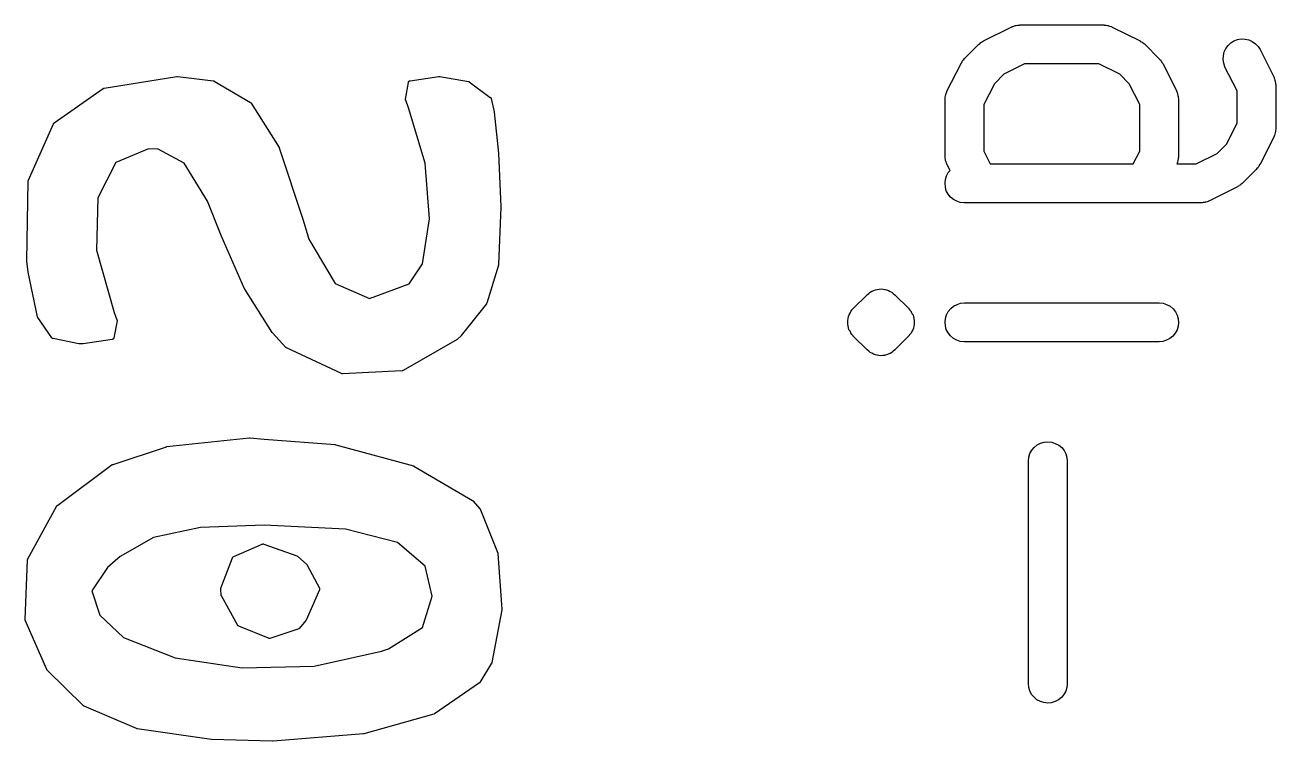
# Model space of a CAD drawing. Extents: x 99.2 to 141.2, y -118.7 to -76.
# Drawn here: x 103.104 to 106.317, y -91.122 to -89.281 of the extents above; entities that cross this region are included whole.
import ezdxf

# ---------------------------------------------------------------- set-up
doc = ezdxf.new("R2010")
doc.units = 0
doc.layers.add('BLACK', color=7, linetype='CONTINUOUS')

msp = doc.modelspace()

# ---------------------------------------------------------------- linework, layer by layer
at = {"layer": 'BLACK', "linetype": 'CONTINUOUS'}
for p, q in [((105.566, -89.3224), (105.637, -89.2867)), ((105.637, -89.2867), (105.638, -89.2864)), ((105.638, -89.2864), (105.639, -89.2859)), ((105.639, -89.2859), (105.641, -89.2852)), ((105.641, -89.2852), (105.644, -89.2842)), ((105.644, -89.2842), (105.647, -89.283)), ((105.647, -89.283), (105.649, -89.2828)), ((105.649, -89.2828), (105.65, -89.2824)), ((105.65, -89.2824), (105.653, -89.282)), ((105.653, -89.282), (105.657, -89.2815)), ((105.657, -89.2815), (105.658, -89.2816)), ((105.658, -89.2816), (105.66, -89.2814)), ((105.66, -89.2814), (105.874, -89.2814)), ((105.874, -89.2814), (105.875, -89.2814)), ((105.875, -89.2814), (105.876, -89.2816)), ((105.876, -89.2816), (105.878, -89.2816)), ((105.878, -89.2816), (105.881, -89.2821)), ((105.881, -89.2821), (105.884, -89.2825)), ((105.884, -89.2825), (105.886, -89.283)), ((105.886, -89.283), (105.887, -89.2832)), ((105.887, -89.2832), (105.89, -89.2844)), ((105.89, -89.2844), (105.894, -89.2855)), ((105.894, -89.2855), (105.895, -89.2862)), ((105.895, -89.2862), (105.896, -89.2867)), ((105.896, -89.2867), (105.968, -89.3224)), ((106.209, -89.3223), (106.218, -89.3188)), ((106.218, -89.3188), (106.228, -89.3173)), ((106.228, -89.3173), (106.238, -89.3176)), ((106.238, -89.3176), (106.247, -89.3198)), ((106.247, -89.3198), (106.256, -89.3238)), ((105.517, -89.3675), (105.553, -89.3318)), ((105.553, -89.3313), (105.556, -89.3295)), ((105.553, -89.3318), (105.553, -89.3313)), ((105.556, -89.3295), (105.558, -89.3276)), ((105.558, -89.3276), (105.559, -89.3265)), ((105.559, -89.3265), (105.561, -89.3252)), ((105.561, -89.3252), (105.563, -89.3239)), ((105.563, -89.3239), (105.566, -89.3224)), ((105.968, -89.3224), (105.968, -89.3227)), ((105.968, -89.3227), (105.971, -89.3243)), ((105.971, -89.3243), (105.973, -89.3256)), ((105.973, -89.3256), (105.975, -89.3269)), ((105.975, -89.3269), (105.977, -89.328)), ((105.977, -89.328), (105.979, -89.33)), ((105.979, -89.33), (105.981, -89.3318)), ((105.981, -89.3318), (106.016, -89.3675)), ((106.182, -89.3603), (106.184, -89.3508)), ((106.184, -89.3508), (106.188, -89.342)), ((106.188, -89.342), (106.194, -89.3341)), ((106.194, -89.3341), (106.201, -89.3274)), ((106.201, -89.3274), (106.209, -89.3223)), ((106.256, -89.3238), (106.264, -89.3294)), ((106.264, -89.3294), (106.271, -89.3365)), ((106.271, -89.3365), (106.276, -89.3448)), ((106.276, -89.3448), (106.312, -89.4162)), ((105.472, -89.4519), (105.508, -89.3805)), ((105.508, -89.3799), (105.51, -89.3775)), ((105.508, -89.3805), (105.508, -89.3799)), ((105.51, -89.3775), (105.511, -89.375)), ((105.511, -89.375), (105.512, -89.3734)), ((105.512, -89.3734), (105.513, -89.3717)), ((105.513, -89.3717), (105.515, -89.3697)), ((105.515, -89.3697), (105.517, -89.3675)), ((105.671, -89.3814), (105.618, -89.4082)), ((105.862, -89.3814), (105.671, -89.3814)), ((105.916, -89.4082), (105.862, -89.3814)), ((106.016, -89.3675), (106.017, -89.368)), ((106.017, -89.368), (106.019, -89.3702)), ((106.019, -89.3702), (106.021, -89.3722)), ((106.021, -89.3722), (106.022, -89.374)), ((106.022, -89.374), (106.023, -89.3756)), ((106.023, -89.3756), (106.024, -89.3781)), ((106.024, -89.3781), (106.026, -89.3805)), ((106.026, -89.3805), (106.062, -89.4519)), ((106.181, -89.3701), (106.182, -89.3603)), ((106.183, -89.3797), (106.181, -89.3701)), ((106.186, -89.3889), (106.183, -89.3797)), ((103.307, -89.4436), (103.494, -89.4137)), ((103.494, -89.4137), (103.494, -89.4137)), ((103.494, -89.4137), (103.495, -89.4137)), ((103.495, -89.4137), (103.495, -89.4137)), ((103.495, -89.4137), (103.495, -89.4137)), ((103.495, -89.4137), (103.495, -89.4137)), ((103.495, -89.4137), (103.495, -89.4137)), ((103.495, -89.4137), (103.496, -89.4137)), ((103.496, -89.4137), (103.588, -89.4247)), ((104.093, -89.4248), (104.167, -89.4137)), ((104.167, -89.4137), (104.167, -89.4137)), ((104.167, -89.4137), (104.168, -89.4137)), ((104.168, -89.4137), (104.168, -89.4137)), ((104.168, -89.4137), (104.168, -89.4137)), ((104.168, -89.4137), (104.168, -89.4137)), ((104.168, -89.4137), (104.169, -89.4137)), ((104.169, -89.4137), (104.169, -89.4137)), ((104.169, -89.4137), (104.243, -89.4264)), ((105.618, -89.4082), (105.594, -89.4325)), ((105.94, -89.4325), (105.916, -89.4082)), ((106.186, -89.3895), (106.186, -89.3889)), ((106.217, -89.4504), (106.186, -89.3895)), ((106.312, -89.4162), (106.312, -89.4168)), ((106.312, -89.4168), (106.312, -89.4182)), ((103.179, -89.5332), (103.305, -89.4444)), ((103.305, -89.4443), (103.306, -89.4442)), ((103.305, -89.4444), (103.305, -89.4443)), ((103.305, -89.4444), (103.305, -89.4444)), ((103.306, -89.4438), (103.307, -89.4437)), ((103.306, -89.4439), (103.306, -89.4438)), ((103.306, -89.4441), (103.306, -89.4439)), ((103.306, -89.4439), (103.306, -89.4439)), ((103.306, -89.4442), (103.306, -89.4441)), ((103.307, -89.4437), (103.307, -89.4436)), ((103.307, -89.4436), (103.307, -89.4436)), ((103.307, -89.4436), (103.307, -89.4436)), ((103.588, -89.4247), (103.588, -89.4247)), ((103.588, -89.4247), (103.588, -89.4247)), ((103.588, -89.4247), (103.588, -89.4247)), ((103.588, -89.4247), (103.588, -89.4248)), ((103.588, -89.4248), (103.589, -89.4249)), ((103.589, -89.4249), (103.589, -89.4249)), ((103.589, -89.4249), (103.589, -89.425)), ((103.589, -89.425), (103.589, -89.4251)), ((103.589, -89.4251), (103.59, -89.4253)), ((103.59, -89.4253), (103.59, -89.4254)), ((103.59, -89.4254), (103.59, -89.4254)), ((103.59, -89.4254), (103.683, -89.4807)), ((104.081, -89.4724), (104.089, -89.4289)), ((104.089, -89.4269), (104.09, -89.4267)), ((104.089, -89.427), (104.089, -89.4269)), ((104.089, -89.4273), (104.089, -89.427)), ((104.089, -89.4275), (104.089, -89.4273)), ((104.089, -89.4277), (104.089, -89.4275)), ((104.089, -89.4279), (104.089, -89.4277)), ((104.089, -89.4282), (104.089, -89.4279)), ((104.089, -89.4285), (104.089, -89.4282)), ((104.089, -89.4286), (104.089, -89.4285)), ((104.089, -89.4288), (104.089, -89.4286)), ((104.089, -89.4289), (104.089, -89.4288)), ((104.09, -89.4258), (104.091, -89.4256)), ((104.09, -89.426), (104.09, -89.4258)), ((104.09, -89.4261), (104.09, -89.426)), ((104.09, -89.4262), (104.09, -89.4261)), ((104.09, -89.4265), (104.09, -89.4262)), ((104.09, -89.4267), (104.09, -89.4265)), ((104.091, -89.4253), (104.092, -89.4251)), ((104.091, -89.4254), (104.091, -89.4253)), ((104.091, -89.4255), (104.091, -89.4254)), ((104.091, -89.4256), (104.091, -89.4255)), ((104.092, -89.4249), (104.092, -89.4248)), ((104.092, -89.4248), (104.093, -89.4248)), ((104.092, -89.425), (104.092, -89.4249)), ((104.092, -89.4251), (104.092, -89.425)), ((104.092, -89.4251), (104.092, -89.4251)), ((104.093, -89.4248), (104.093, -89.4248)), ((104.243, -89.4264), (104.243, -89.4264)), ((104.243, -89.4264), (104.243, -89.4264)), ((104.243, -89.4264), (104.244, -89.4265)), ((104.244, -89.4265), (104.244, -89.4266)), ((104.244, -89.4266), (104.244, -89.4267)), ((104.244, -89.4267), (104.244, -89.4267)), ((104.244, -89.4267), (104.244, -89.4268)), ((104.244, -89.4268), (104.245, -89.427)), ((104.245, -89.427), (104.245, -89.4271)), ((104.245, -89.4271), (104.245, -89.4272)), ((104.245, -89.4272), (104.245, -89.4273)), ((104.245, -89.4273), (104.299, -89.4676)), ((105.594, -89.4325), (105.567, -89.4861)), ((105.967, -89.4861), (105.94, -89.4325)), ((106.312, -89.4182), (106.313, -89.4195)), ((106.313, -89.4195), (106.314, -89.4228)), ((106.314, -89.4228), (106.315, -89.426)), ((106.315, -89.426), (106.315, -89.4274)), ((106.315, -89.4274), (106.316, -89.4289)), ((106.316, -89.4289), (106.316, -89.4323)), ((106.316, -89.4323), (106.317, -89.4356)), ((106.317, -89.4356), (106.317, -89.4371)), ((106.317, -89.4371), (106.317, -89.4386)), ((106.317, -89.4386), (106.317, -89.5457)), ((103.683, -89.4807), (103.683, -89.4807)), ((103.683, -89.4807), (103.683, -89.4809)), ((103.683, -89.4809), (103.684, -89.4809)), ((103.684, -89.4809), (103.684, -89.4811)), ((103.684, -89.4811), (103.684, -89.4813)), ((103.684, -89.4813), (103.684, -89.4815)), ((103.684, -89.4815), (103.684, -89.4816)), ((103.684, -89.4816), (103.685, -89.4818)), ((103.685, -89.4818), (103.685, -89.4821)), ((104.081, -89.4727), (104.081, -89.4724)), ((104.081, -89.4731), (104.081, -89.4727)), ((104.081, -89.4732), (104.081, -89.4731)), ((104.081, -89.4734), (104.081, -89.4732)), ((104.081, -89.4737), (104.081, -89.4734)), ((104.081, -89.474), (104.081, -89.4737)), ((104.081, -89.4742), (104.081, -89.474)), ((104.081, -89.4744), (104.081, -89.4742)), ((104.081, -89.4747), (104.081, -89.4744)), ((104.082, -89.475), (104.081, -89.4747)), ((104.089, -89.4944), (104.082, -89.475)), ((104.082, -89.475), (104.082, -89.475)), ((104.299, -89.4676), (104.299, -89.4676)), ((104.299, -89.4676), (104.3, -89.4678)), ((104.3, -89.4678), (104.3, -89.468)), ((104.3, -89.468), (104.3, -89.4681)), ((104.3, -89.4681), (104.3, -89.4683)), ((104.3, -89.4683), (104.3, -89.4685)), ((104.3, -89.4685), (104.3, -89.4687)), ((104.3, -89.4687), (104.3, -89.4689)), ((104.3, -89.4689), (104.301, -89.4691)), ((104.301, -89.4691), (104.301, -89.4693)), ((104.301, -89.4693), (104.301, -89.4695)), ((104.301, -89.4695), (104.301, -89.4697)), ((104.301, -89.4697), (104.301, -89.47)), ((104.301, -89.47), (104.301, -89.4702)), ((104.301, -89.4702), (104.301, -89.4705)), ((104.301, -89.4705), (104.309, -89.5048)), ((105.467, -89.4673), (105.468, -89.4639)), ((105.467, -89.4707), (105.467, -89.4673)), ((105.467, -89.4721), (105.467, -89.4707)), ((105.467, -89.4736), (105.467, -89.4721)), ((105.467, -89.4743), (105.467, -89.4736)), ((105.467, -89.6171), (105.467, -89.4743)), ((105.468, -89.4625), (105.469, -89.461)), ((105.468, -89.4639), (105.468, -89.4625)), ((105.469, -89.461), (105.47, -89.4578)), ((105.47, -89.4578), (105.471, -89.4546)), ((105.471, -89.4546), (105.472, -89.4533)), ((105.472, -89.4533), (105.472, -89.4519)), ((106.062, -89.4519), (106.062, -89.4526)), ((106.062, -89.4526), (106.062, -89.4539)), ((106.062, -89.4539), (106.063, -89.4552)), ((106.063, -89.4552), (106.064, -89.4585)), ((106.064, -89.4585), (106.065, -89.4617)), ((106.065, -89.4617), (106.065, -89.4632)), ((106.065, -89.4632), (106.066, -89.4646)), ((106.066, -89.4646), (106.066, -89.468)), ((106.066, -89.468), (106.067, -89.4714)), ((106.067, -89.4714), (106.067, -89.4728)), ((106.067, -89.4728), (106.067, -89.4743)), ((106.067, -89.4743), (106.067, -89.6171)), ((106.217, -89.5339), (106.217, -89.4504)), ((103.685, -89.4821), (103.685, -89.4822)), ((103.685, -89.4822), (103.685, -89.4824)), ((103.685, -89.4824), (103.757, -89.5962)), ((104.132, -89.6363), (104.089, -89.4944)), ((104.309, -89.5048), (104.309, -89.5049)), ((104.309, -89.5049), (104.309, -89.5052)), ((104.309, -89.5052), (104.309, -89.5055)), ((104.309, -89.5055), (104.32, -89.6109)), ((105.567, -89.4861), (105.567, -89.6053)), ((105.967, -89.6053), (105.967, -89.4861)), ((103.112, -89.6821), (103.177, -89.5353)), ((103.177, -89.5349), (103.178, -89.5346)), ((103.177, -89.5352), (103.177, -89.5349)), ((103.177, -89.5353), (103.177, -89.5352)), ((103.178, -89.5336), (103.179, -89.5334)), ((103.178, -89.5338), (103.178, -89.5336)), ((103.178, -89.5339), (103.178, -89.5338)), ((103.178, -89.5341), (103.178, -89.5339)), ((103.178, -89.5344), (103.178, -89.5341)), ((103.178, -89.5345), (103.178, -89.5344)), ((103.178, -89.5346), (103.178, -89.5345)), ((103.179, -89.5334), (103.179, -89.5332)), ((106.19, -89.5875), (106.217, -89.5339)), ((106.317, -89.5457), (106.317, -89.5464)), ((106.312, -89.5681), (106.276, -89.6395)), ((106.313, -89.5654), (106.312, -89.5667)), ((106.312, -89.5667), (106.312, -89.5681)), ((106.314, -89.5622), (106.313, -89.5654)), ((106.315, -89.559), (106.314, -89.5622)), ((106.316, -89.5561), (106.315, -89.5575)), ((106.315, -89.5575), (106.315, -89.559)), ((106.317, -89.5493), (106.316, -89.5527)), ((106.316, -89.5527), (106.316, -89.5561)), ((106.317, -89.5464), (106.317, -89.5479)), ((106.317, -89.5479), (106.317, -89.5493)), ((103.421, -89.5993), (103.337, -89.6347)), ((103.446, -89.6009), (103.421, -89.5993)), ((103.513, -89.6369), (103.446, -89.6009)), ((103.757, -89.5962), (103.757, -89.5962)), ((103.757, -89.5962), (103.757, -89.5963)), ((103.757, -89.5963), (103.757, -89.5964)), ((103.757, -89.5964), (103.757, -89.5967)), ((103.757, -89.5967), (103.757, -89.5971)), ((103.757, -89.5971), (103.757, -89.5972)), ((103.757, -89.5972), (103.757, -89.5973)), ((103.757, -89.5973), (103.818, -89.7827)), ((105.567, -89.6053), (105.583, -89.6386)), ((105.95, -89.6386), (105.967, -89.6053)), ((106.166, -89.6118), (106.19, -89.5875)), ((103.337, -89.6347), (103.291, -89.7261)), ((103.573, -89.7339), (103.513, -89.6369)), ((104.143, -89.7798), (104.132, -89.6363)), ((104.32, -89.6109), (104.32, -89.611)), ((104.32, -89.611), (104.32, -89.6111)), ((104.32, -89.6111), (104.32, -89.6112)), ((104.32, -89.6112), (104.326, -89.7485)), ((105.467, -89.6186), (105.467, -89.6171)), ((105.467, -89.6201), (105.467, -89.6186)), ((105.467, -89.6235), (105.467, -89.6201)), ((105.468, -89.6269), (105.467, -89.6235)), ((105.468, -89.6283), (105.468, -89.6269)), ((105.468, -89.6297), (105.468, -89.6283)), ((105.47, -89.6329), (105.468, -89.6297)), ((105.471, -89.6362), (105.47, -89.6329)), ((105.471, -89.6375), (105.471, -89.6362)), ((105.472, -89.6389), (105.471, -89.6375)), ((105.472, -89.6395), (105.472, -89.6389)), ((105.48, -89.6551), (105.472, -89.6395)), ((105.583, -89.6386), (105.95, -89.6386)), ((106.063, -89.6368), (106.062, -89.6381)), ((106.062, -89.6381), (106.062, -89.6386)), ((106.062, -89.6386), (106.112, -89.6386)), ((106.064, -89.6336), (106.063, -89.6368)), ((106.065, -89.6304), (106.064, -89.6336)), ((106.066, -89.6275), (106.065, -89.6289)), ((106.065, -89.6289), (106.065, -89.6304)), ((106.067, -89.6208), (106.066, -89.6241)), ((106.066, -89.6241), (106.066, -89.6275)), ((106.067, -89.6171), (106.067, -89.6178)), ((106.067, -89.6178), (106.067, -89.6193)), ((106.067, -89.6193), (106.067, -89.6208)), ((106.112, -89.6386), (106.166, -89.6118)), ((106.274, -89.6425), (106.273, -89.645)), ((106.275, -89.6401), (106.274, -89.6425)), ((106.276, -89.6395), (106.275, -89.6401)), ((105.468, -89.6785), (105.471, -89.6692)), ((105.471, -89.6692), (105.475, -89.6606)), ((105.475, -89.6606), (105.48, -89.6551)), ((106.266, -89.6525), (106.231, -89.6882)), ((106.268, -89.6503), (106.266, -89.6525)), ((106.27, -89.6483), (106.268, -89.6503)), ((106.271, -89.6466), (106.27, -89.6483)), ((106.273, -89.645), (106.271, -89.6466)), ((103.109, -89.8879), (103.112, -89.6841)), ((103.112, -89.6823), (103.112, -89.6821)), ((103.112, -89.683), (103.112, -89.6823)), ((103.112, -89.6835), (103.112, -89.683)), ((103.112, -89.683), (103.112, -89.683)), ((103.112, -89.683), (103.112, -89.683)), ((103.112, -89.684), (103.112, -89.6835)), ((103.112, -89.6841), (103.112, -89.684)), ((105.467, -89.6882), (105.468, -89.6785)), ((105.468, -89.6979), (105.467, -89.6882)), ((105.47, -89.7073), (105.468, -89.6979)), ((106.218, -89.6976), (106.146, -89.7333)), ((106.22, -89.6961), (106.218, -89.6976)), ((106.223, -89.6948), (106.22, -89.6961)), ((106.224, -89.6935), (106.223, -89.6948)), ((106.226, -89.6924), (106.224, -89.6935)), ((106.228, -89.6904), (106.226, -89.6924)), ((106.23, -89.6887), (106.228, -89.6904)), ((106.231, -89.6882), (106.23, -89.6887)), ((103.291, -89.7261), (103.288, -89.8599)), ((103.608, -89.8227), (103.573, -89.7339)), ((105.475, -89.7159), (105.47, -89.7073)), ((105.481, -89.7236), (105.475, -89.7159)), ((105.489, -89.7298), (105.481, -89.7236)), ((105.497, -89.7345), (105.489, -89.7298)), ((105.506, -89.7375), (105.497, -89.7345)), ((105.516, -89.7386), (105.506, -89.7375)), ((105.517, -89.7386), (105.516, -89.7386)), ((106.124, -89.7386), (105.517, -89.7386)), ((106.125, -89.7384), (106.124, -89.7386)), ((106.127, -89.7385), (106.125, -89.7384)), ((106.13, -89.738), (106.127, -89.7385)), ((106.134, -89.7376), (106.13, -89.738)), ((106.135, -89.7372), (106.134, -89.7376)), ((106.137, -89.737), (106.135, -89.7372)), ((106.14, -89.7358), (106.137, -89.737)), ((106.143, -89.7348), (106.14, -89.7358)), ((106.144, -89.7341), (106.143, -89.7348)), ((106.146, -89.7336), (106.144, -89.7341)), ((106.146, -89.7333), (106.146, -89.7336)), ((104.326, -89.7496), (104.32, -89.8971)), ((104.326, -89.7485), (104.326, -89.7485)), ((104.326, -89.7485), (104.326, -89.7486)), ((104.326, -89.7486), (104.326, -89.7486)), ((104.326, -89.7486), (104.326, -89.7494)), ((104.326, -89.7494), (104.326, -89.7494)), ((104.326, -89.7494), (104.326, -89.7495)), ((104.326, -89.7495), (104.326, -89.7496)), ((103.818, -89.7827), (103.818, -89.7827)), ((103.818, -89.7827), (103.818, -89.7827)), ((103.818, -89.7827), (103.818, -89.7827)), ((103.818, -89.7827), (103.833, -89.8318)), ((104.125, -89.8955), (104.143, -89.7798)), ((103.608, -89.8228), (103.608, -89.8227)), ((103.608, -89.8227), (103.608, -89.8227)), ((103.608, -89.8229), (103.608, -89.8228)), ((103.668, -89.9598), (103.608, -89.8229)), ((103.833, -89.8318), (103.901, -89.9455)), ((103.288, -89.8599), (103.333, -90.0204)), ((103.109, -89.8882), (103.109, -89.8879)), ((103.109, -89.8886), (103.109, -89.8882)), ((103.112, -89.9168), (103.109, -89.8886)), ((103.109, -89.8886), (103.109, -89.8886)), ((104.091, -89.9466), (104.125, -89.8955)), ((104.32, -89.8984), (104.29, -89.9963)), ((104.32, -89.8971), (104.32, -89.8972)), ((104.32, -89.8972), (104.32, -89.8973)), ((104.32, -89.8973), (104.32, -89.8975)), ((104.32, -89.8975), (104.32, -89.8978)), ((104.32, -89.8978), (104.32, -89.8982)), ((104.32, -89.8982), (104.32, -89.8983)), ((104.32, -89.8983), (104.32, -89.8984)), ((103.112, -89.9169), (103.112, -89.9168)), ((103.112, -89.917), (103.112, -89.9169)), ((103.112, -89.9171), (103.112, -89.917)), ((103.136, -90.0312), (103.112, -89.9171)), ((103.669, -89.96), (103.668, -89.9598)), ((103.669, -89.9603), (103.669, -89.96)), ((103.669, -89.9604), (103.669, -89.9603)), ((103.739, -90.0721), (103.669, -89.9604)), ((103.901, -89.9455), (103.989, -89.9845)), ((103.989, -89.9845), (104.091, -89.9466)), ((105.279, -89.9659), (105.284, -89.9637)), ((105.284, -89.9636), (105.288, -89.9623)), ((105.284, -89.9637), (105.284, -89.9636)), ((105.284, -89.9637), (105.284, -89.9637)), ((105.288, -89.9623), (105.293, -89.9609)), ((105.293, -89.9609), (105.298, -89.9604)), ((105.293, -89.9609), (105.293, -89.9609)), ((105.293, -89.9609), (105.293, -89.9609)), ((105.298, -89.9604), (105.303, -89.96)), ((105.303, -89.96), (105.303, -89.96)), ((105.303, -89.96), (105.308, -89.9605)), ((105.303, -89.96), (105.303, -89.96)), ((105.308, -89.9605), (105.312, -89.961)), ((105.312, -89.961), (105.313, -89.961)), ((105.313, -89.961), (105.313, -89.9611)), ((105.313, -89.9611), (105.317, -89.9624)), ((105.317, -89.9624), (105.322, -89.9638)), ((105.322, -89.9638), (105.322, -89.9639)), ((105.322, -89.9639), (105.322, -89.964)), ((105.231, -90.0104), (105.267, -89.9746)), ((105.267, -89.9744), (105.268, -89.9742)), ((105.267, -89.9746), (105.267, -89.9744)), ((105.267, -89.9744), (105.267, -89.9744)), ((105.267, -89.9744), (105.267, -89.9744)), ((105.268, -89.9742), (105.271, -89.9712)), ((105.271, -89.9712), (105.275, -89.9683)), ((105.275, -89.9681), (105.279, -89.9659)), ((105.275, -89.9682), (105.275, -89.9681)), ((105.275, -89.9683), (105.275, -89.9682)), ((105.322, -89.964), (105.326, -89.9662)), ((105.326, -89.9662), (105.33, -89.9684)), ((105.33, -89.9684), (105.33, -89.9686)), ((105.33, -89.9686), (105.331, -89.9686)), ((105.331, -89.9686), (105.334, -89.9716)), ((105.334, -89.9716), (105.338, -89.9746)), ((105.338, -89.9746), (105.374, -90.0104)), ((105.507, -89.9967), (105.517, -89.9957)), ((105.517, -89.9957), (106.017, -89.9957)), ((106.017, -89.9957), (106.027, -89.9968)), ((106.017, -89.9957), (106.017, -89.9957)), ((103.333, -90.0204), (103.34, -90.0393)), ((104.289, -89.9979), (104.224, -90.0799)), ((104.29, -89.9967), (104.289, -89.9971)), ((104.289, -89.9971), (104.289, -89.9971)), ((104.289, -89.9971), (104.289, -89.9972)), ((104.289, -89.9972), (104.289, -89.9976)), ((104.289, -89.9976), (104.289, -89.9979)), ((104.29, -89.9963), (104.29, -89.9963)), ((104.29, -89.9963), (104.29, -89.9967)), ((105.219, -90.0311), (105.221, -90.0265)), ((105.221, -90.0262), (105.223, -90.0221)), ((105.221, -90.0263), (105.221, -90.0262)), ((105.221, -90.0264), (105.221, -90.0263)), ((105.221, -90.0263), (105.221, -90.0263)), ((105.221, -90.0265), (105.221, -90.0264)), ((105.223, -90.0219), (105.225, -90.0179)), ((105.223, -90.0221), (105.223, -90.0219)), ((105.225, -90.0176), (105.228, -90.0141)), ((105.225, -90.0177), (105.225, -90.0176)), ((105.225, -90.0178), (105.225, -90.0177)), ((105.225, -90.0179), (105.225, -90.0178)), ((105.225, -90.0178), (105.225, -90.0178)), ((105.228, -90.014), (105.231, -90.0104)), ((105.228, -90.0141), (105.228, -90.014)), ((105.374, -90.0104), (105.374, -90.0106)), ((105.374, -90.0106), (105.374, -90.0106)), ((105.374, -90.0106), (105.374, -90.0106)), ((105.374, -90.0106), (105.374, -90.0107)), ((105.374, -90.0107), (105.374, -90.0107)), ((105.374, -90.0107), (105.374, -90.0107)), ((105.374, -90.0107), (105.374, -90.0109)), ((105.374, -90.0109), (105.377, -90.0145)), ((105.377, -90.0145), (105.38, -90.0182)), ((105.38, -90.0182), (105.38, -90.0183)), ((105.38, -90.0183), (105.38, -90.0183)), ((105.38, -90.0183), (105.38, -90.0184)), ((105.38, -90.0184), (105.38, -90.0185)), ((105.38, -90.0185), (105.382, -90.0226)), ((105.382, -90.0226), (105.385, -90.0268)), ((105.385, -90.0268), (105.385, -90.0269)), ((105.385, -90.0269), (105.385, -90.027)), ((105.385, -90.027), (105.385, -90.0271)), ((105.385, -90.0271), (105.385, -90.0271)), ((105.385, -90.0271), (105.386, -90.0317)), ((105.468, -90.0357), (105.471, -90.0263)), ((105.471, -90.0263), (105.475, -90.0178)), ((105.475, -90.0178), (105.482, -90.0102)), ((105.482, -90.0102), (105.489, -90.0041)), ((105.489, -90.0041), (105.498, -89.9995)), ((105.498, -89.9995), (105.507, -89.9967)), ((106.027, -89.9968), (106.036, -89.9998)), ((106.036, -89.9998), (106.045, -90.0045)), ((106.045, -90.0045), (106.053, -90.0107)), ((106.053, -90.0107), (106.059, -90.0183)), ((106.059, -90.0183), (106.063, -90.027)), ((106.063, -90.027), (106.066, -90.0363)), ((103.136, -90.0322), (103.136, -90.0312)), ((103.136, -90.0312), (103.136, -90.0312)), ((103.137, -90.033), (103.136, -90.0322)), ((103.137, -90.0331), (103.137, -90.033)), ((103.173, -90.0854), (103.137, -90.0331)), ((103.341, -90.042), (103.332, -90.0858)), ((103.34, -90.0393), (103.34, -90.0394)), ((103.34, -90.0394), (103.34, -90.0397)), ((103.34, -90.0397), (103.341, -90.0401)), ((103.341, -90.0401), (103.341, -90.0402)), ((103.341, -90.0402), (103.341, -90.0403)), ((103.341, -90.0403), (103.341, -90.0407)), ((103.341, -90.0407), (103.341, -90.041)), ((103.341, -90.041), (103.341, -90.0412)), ((103.341, -90.0412), (103.341, -90.0413)), ((103.341, -90.0413), (103.341, -90.0417)), ((103.341, -90.0417), (103.341, -90.042)), ((105.217, -90.0406), (105.218, -90.0358)), ((105.217, -90.0452), (105.217, -90.0406)), ((105.217, -90.0453), (105.217, -90.0452)), ((105.217, -90.0454), (105.217, -90.0453)), ((105.217, -90.0455), (105.217, -90.0454)), ((105.217, -90.0503), (105.217, -90.0455)), ((105.217, -90.0455), (105.217, -90.0455)), ((105.218, -90.0549), (105.217, -90.0503)), ((105.218, -90.0355), (105.219, -90.0311)), ((105.218, -90.0356), (105.218, -90.0355)), ((105.218, -90.0357), (105.218, -90.0356)), ((105.218, -90.0358), (105.218, -90.0357)), ((105.218, -90.0357), (105.218, -90.0357)), ((105.218, -90.055), (105.218, -90.0549)), ((105.218, -90.0551), (105.218, -90.055)), ((105.218, -90.0552), (105.218, -90.0551)), ((105.218, -90.0553), (105.218, -90.0552)), ((105.219, -90.0598), (105.218, -90.0553)), ((105.219, -90.0311), (105.219, -90.0311)), ((105.22, -90.0643), (105.219, -90.0598)), ((105.386, -90.0317), (105.387, -90.0362)), ((105.387, -90.0559), (105.386, -90.0604)), ((105.387, -90.0362), (105.387, -90.0363)), ((105.387, -90.0363), (105.387, -90.0363)), ((105.387, -90.0363), (105.387, -90.0364)), ((105.387, -90.0364), (105.387, -90.0365)), ((105.387, -90.0365), (105.388, -90.0411)), ((105.388, -90.0508), (105.387, -90.0556)), ((105.387, -90.0556), (105.387, -90.0557)), ((105.387, -90.0557), (105.387, -90.0558)), ((105.387, -90.0558), (105.387, -90.0559)), ((105.387, -90.0559), (105.387, -90.0559)), ((105.388, -90.0411), (105.388, -90.0459)), ((105.388, -90.0459), (105.388, -90.046)), ((105.388, -90.046), (105.388, -90.0461)), ((105.388, -90.0461), (105.388, -90.0462)), ((105.388, -90.0462), (105.388, -90.0462)), ((105.388, -90.0462), (105.388, -90.0508)), ((105.467, -90.0454), (105.468, -90.0357)), ((105.468, -90.0551), (105.467, -90.0454)), ((105.47, -90.0644), (105.468, -90.0551)), ((106.066, -90.0558), (106.063, -90.0651)), ((106.066, -90.0363), (106.067, -90.0461)), ((106.067, -90.0461), (106.066, -90.0558)), ((103.173, -90.0857), (103.173, -90.0854)), ((103.174, -90.0861), (103.173, -90.0857)), ((103.174, -90.0862), (103.174, -90.0861)), ((103.174, -90.0861), (103.174, -90.0861)), ((103.174, -90.0864), (103.174, -90.0862)), ((103.174, -90.0867), (103.174, -90.0864)), ((103.174, -90.0868), (103.174, -90.0867)), ((103.174, -90.0867), (103.174, -90.0867)), ((103.175, -90.087), (103.174, -90.0868)), ((103.175, -90.0872), (103.175, -90.087)), ((103.176, -90.0873), (103.175, -90.0872)), ((103.175, -90.0872), (103.175, -90.0872)), ((103.175, -90.0872), (103.175, -90.0872)), ((103.176, -90.0875), (103.176, -90.0873)), ((103.242, -90.1008), (103.176, -90.0875)), ((103.176, -90.0875), (103.176, -90.0875)), ((103.176, -90.0875), (103.176, -90.0875)), ((103.176, -90.0875), (103.176, -90.0875)), ((103.176, -90.0875), (103.176, -90.0875)), ((103.328, -90.0898), (103.253, -90.1009)), ((103.329, -90.0896), (103.328, -90.0897)), ((103.328, -90.0897), (103.328, -90.0897)), ((103.328, -90.0897), (103.328, -90.0898)), ((103.33, -90.0893), (103.329, -90.0894)), ((103.329, -90.0894), (103.329, -90.0895)), ((103.329, -90.0895), (103.329, -90.0895)), ((103.329, -90.0895), (103.329, -90.0896)), ((103.331, -90.0885), (103.33, -90.0888)), ((103.33, -90.0888), (103.33, -90.089)), ((103.33, -90.089), (103.33, -90.089)), ((103.33, -90.089), (103.33, -90.0891)), ((103.33, -90.0891), (103.33, -90.0893)), ((103.332, -90.0873), (103.331, -90.0876)), ((103.331, -90.0876), (103.331, -90.0877)), ((103.331, -90.0877), (103.331, -90.0878)), ((103.331, -90.0878), (103.331, -90.0881)), ((103.331, -90.0881), (103.331, -90.0884)), ((103.331, -90.0884), (103.331, -90.0884)), ((103.331, -90.0884), (103.331, -90.0885)), ((103.332, -90.0858), (103.332, -90.0858)), ((103.332, -90.0858), (103.332, -90.0859)), ((103.332, -90.0859), (103.332, -90.0861)), ((103.332, -90.0861), (103.332, -90.0864)), ((103.332, -90.0864), (103.332, -90.0868)), ((103.332, -90.0868), (103.332, -90.0869)), ((103.332, -90.0869), (103.332, -90.087)), ((103.332, -90.087), (103.332, -90.0873)), ((103.739, -90.0724), (103.739, -90.0721)), ((103.739, -90.0728), (103.739, -90.0724)), ((103.74, -90.0729), (103.739, -90.0728)), ((103.774, -90.11), (103.74, -90.0729)), ((104.214, -90.0899), (104.075, -90.1696)), ((104.215, -90.0893), (104.214, -90.0895)), ((104.214, -90.0895), (104.214, -90.0898)), ((104.214, -90.0898), (104.214, -90.0898)), ((104.214, -90.0898), (104.214, -90.0899)), ((104.224, -90.0804), (104.215, -90.0891)), ((104.215, -90.0891), (104.215, -90.0892)), ((104.215, -90.0892), (104.215, -90.0892)), ((104.215, -90.0892), (104.215, -90.0893)), ((104.224, -90.0799), (104.224, -90.0799)), ((104.224, -90.0799), (104.224, -90.0801)), ((104.224, -90.0801), (104.224, -90.0804)), ((105.22, -90.0644), (105.22, -90.0643)), ((105.22, -90.0645), (105.22, -90.0644)), ((105.22, -90.0644), (105.22, -90.0644)), ((105.22, -90.0646), (105.22, -90.0645)), ((105.223, -90.0688), (105.22, -90.0646)), ((105.225, -90.0729), (105.223, -90.0688)), ((105.225, -90.073), (105.225, -90.0729)), ((105.225, -90.0731), (105.225, -90.073)), ((105.225, -90.0732), (105.225, -90.0731)), ((105.228, -90.0769), (105.225, -90.0732)), ((105.225, -90.0732), (105.225, -90.0732)), ((105.231, -90.0806), (105.228, -90.0769)), ((105.231, -90.0807), (105.231, -90.0806)), ((105.231, -90.0808), (105.231, -90.0807)), ((105.231, -90.0807), (105.231, -90.0807)), ((105.231, -90.0807), (105.231, -90.0807)), ((105.231, -90.0811), (105.231, -90.0808)), ((105.231, -90.0808), (105.231, -90.0808)), ((105.231, -90.0808), (105.231, -90.0808)), ((105.267, -90.1168), (105.231, -90.0811)), ((105.373, -90.0812), (105.338, -90.1168)), ((105.374, -90.0811), (105.373, -90.0812)), ((105.373, -90.0812), (105.373, -90.0812)), ((105.373, -90.0812), (105.373, -90.0812)), ((105.376, -90.0775), (105.374, -90.0811)), ((105.377, -90.0773), (105.376, -90.0775)), ((105.38, -90.0738), (105.377, -90.0773)), ((105.382, -90.0694), (105.38, -90.0735)), ((105.38, -90.0735), (105.38, -90.0736)), ((105.38, -90.0736), (105.38, -90.0737)), ((105.38, -90.0737), (105.38, -90.0737)), ((105.38, -90.0737), (105.38, -90.0738)), ((105.384, -90.0652), (105.382, -90.0694)), ((105.386, -90.0604), (105.384, -90.0649)), ((105.384, -90.0649), (105.384, -90.065)), ((105.384, -90.065), (105.384, -90.0651)), ((105.384, -90.0651), (105.384, -90.0652)), ((105.384, -90.0652), (105.384, -90.0652)), ((105.475, -90.0731), (105.47, -90.0644)), ((105.481, -90.0807), (105.475, -90.0731)), ((105.489, -90.087), (105.481, -90.0807)), ((105.497, -90.0917), (105.489, -90.087)), ((105.506, -90.0946), (105.497, -90.0917)), ((106.036, -90.0919), (106.026, -90.0948)), ((106.044, -90.0874), (106.036, -90.0919)), ((106.052, -90.0812), (106.044, -90.0874)), ((106.058, -90.0737), (106.052, -90.0812)), ((106.063, -90.0651), (106.058, -90.0737)), ((103.243, -90.1009), (103.242, -90.1008)), ((103.242, -90.1008), (103.242, -90.1008)), ((103.242, -90.1008), (103.242, -90.1008)), ((103.252, -90.101), (103.243, -90.1009)), ((103.243, -90.1009), (103.243, -90.1009)), ((103.243, -90.1009), (103.243, -90.1009)), ((103.253, -90.101), (103.252, -90.101)), ((103.252, -90.101), (103.252, -90.101)), ((103.253, -90.1009), (103.253, -90.101)), ((103.774, -90.1103), (103.774, -90.11)), ((103.775, -90.1106), (103.774, -90.1103)), ((103.775, -90.1109), (103.775, -90.1106)), ((103.775, -90.1106), (103.775, -90.1106)), ((103.775, -90.1106), (103.775, -90.1106)), ((103.776, -90.1111), (103.775, -90.1109)), ((103.776, -90.1111), (103.776, -90.1111)), ((103.917, -90.1774), (103.776, -90.1111)), ((103.776, -90.1111), (103.776, -90.1111)), ((103.776, -90.1111), (103.776, -90.1111)), ((105.271, -90.1198), (105.267, -90.1168)), ((105.274, -90.1228), (105.271, -90.1198)), ((105.275, -90.1229), (105.274, -90.1228)), ((105.275, -90.123), (105.275, -90.1229)), ((105.279, -90.1252), (105.275, -90.123)), ((105.33, -90.1234), (105.326, -90.1255)), ((105.334, -90.1202), (105.33, -90.1232)), ((105.33, -90.1232), (105.33, -90.1233)), ((105.33, -90.1233), (105.33, -90.1234)), ((105.337, -90.1173), (105.334, -90.1202)), ((105.338, -90.117), (105.337, -90.1173)), ((105.338, -90.1168), (105.338, -90.117)), ((105.338, -90.117), (105.338, -90.117)), ((105.338, -90.117), (105.338, -90.117)), ((105.516, -90.0957), (105.506, -90.0946)), ((105.517, -90.0957), (105.516, -90.0957)), ((106.017, -90.0957), (105.517, -90.0957)), ((106.026, -90.0948), (106.017, -90.0957)), ((105.283, -90.1275), (105.279, -90.1252)), ((105.283, -90.1276), (105.283, -90.1275)), ((105.283, -90.1275), (105.283, -90.1275)), ((105.288, -90.129), (105.283, -90.1276)), ((105.292, -90.1304), (105.288, -90.129)), ((105.293, -90.1304), (105.292, -90.1304)), ((105.292, -90.1304), (105.292, -90.1304)), ((105.297, -90.1309), (105.293, -90.1304)), ((105.302, -90.1314), (105.297, -90.1309)), ((105.307, -90.131), (105.302, -90.1314)), ((105.302, -90.1314), (105.302, -90.1314)), ((105.302, -90.1314), (105.302, -90.1314)), ((105.312, -90.1306), (105.307, -90.131)), ((105.317, -90.1292), (105.312, -90.1305)), ((105.312, -90.1305), (105.312, -90.1305)), ((105.312, -90.1305), (105.312, -90.1306)), ((105.321, -90.1279), (105.317, -90.1292)), ((105.326, -90.1255), (105.321, -90.1277)), ((105.321, -90.1277), (105.321, -90.1278)), ((105.321, -90.1278), (105.321, -90.1279)), ((103.917, -90.1775), (103.917, -90.1774)), ((103.917, -90.1776), (103.917, -90.1775)), ((103.918, -90.1777), (103.917, -90.1776)), ((103.917, -90.1776), (103.917, -90.1776)), ((103.918, -90.1778), (103.918, -90.1777)), ((103.918, -90.1777), (103.918, -90.1777)), ((103.919, -90.1779), (103.918, -90.1778)), ((103.918, -90.1778), (103.918, -90.1778)), ((104.072, -90.1703), (103.919, -90.1779)), ((103.919, -90.1779), (103.919, -90.1778)), ((103.919, -90.1778), (103.919, -90.1779)), ((103.919, -90.1779), (103.919, -90.1779)), ((104.073, -90.1702), (104.072, -90.1703)), ((104.074, -90.1701), (104.073, -90.1701)), ((104.073, -90.1701), (104.073, -90.1702)), ((104.073, -90.1702), (104.073, -90.1702)), ((104.073, -90.1702), (104.073, -90.1702)), ((104.075, -90.1696), (104.074, -90.1697)), ((104.074, -90.1697), (104.074, -90.1698)), ((104.074, -90.1698), (104.074, -90.1699)), ((104.074, -90.1699), (104.074, -90.17)), ((104.074, -90.17), (104.074, -90.1701)), ((104.075, -90.1696), (104.075, -90.1696)), ((103.468, -90.3652), (103.68, -90.3427)), ((103.68, -90.3427), (103.68, -90.3427)), ((103.68, -90.3427), (103.68, -90.3427)), ((103.68, -90.3427), (103.681, -90.3427)), ((103.681, -90.3427), (103.718, -90.3457)), ((103.718, -90.3457), (103.901, -90.3601)), ((103.33, -90.4108), (103.467, -90.3654)), ((103.467, -90.3653), (103.468, -90.3652)), ((103.467, -90.3654), (103.467, -90.3653)), ((103.467, -90.3654), (103.467, -90.3654)), ((103.467, -90.3654), (103.467, -90.3654)), ((103.467, -90.3654), (103.467, -90.3654)), ((103.468, -90.3652), (103.468, -90.3652)), ((103.468, -90.3652), (103.468, -90.3652)), ((103.901, -90.3601), (103.901, -90.3601)), ((103.901, -90.3601), (103.901, -90.3601)), ((103.901, -90.3601), (103.901, -90.3601)), ((103.901, -90.3601), (103.901, -90.3601)), ((103.901, -90.3601), (103.902, -90.3602)), ((103.902, -90.3602), (103.902, -90.3602)), ((103.902, -90.3602), (104.102, -90.4145)), ((105.685, -90.3832), (105.69, -90.3746)), ((105.69, -90.3746), (105.696, -90.3671)), ((105.696, -90.3671), (105.704, -90.361)), ((105.704, -90.361), (105.712, -90.3565)), ((105.712, -90.3565), (105.722, -90.3537)), ((105.722, -90.3537), (105.731, -90.3529)), ((105.731, -90.3529), (105.741, -90.3539)), ((105.741, -90.3539), (105.75, -90.3568)), ((105.75, -90.3568), (105.759, -90.3614)), ((105.759, -90.3614), (105.767, -90.3676)), ((105.767, -90.3676), (105.773, -90.3752)), ((105.773, -90.3752), (105.777, -90.3838)), ((103.188, -90.5157), (103.328, -90.4115)), ((103.328, -90.4113), (103.329, -90.4112)), ((103.328, -90.4115), (103.328, -90.4113)), ((103.328, -90.4115), (103.328, -90.4115)), ((103.329, -90.4109), (103.33, -90.4108)), ((103.329, -90.411), (103.329, -90.4109)), ((103.329, -90.4111), (103.329, -90.411)), ((103.329, -90.4112), (103.329, -90.4111)), ((105.681, -90.4022), (105.682, -90.3925)), ((105.681, -90.4029), (105.681, -90.4022)), ((105.681, -90.9743), (105.681, -90.4029)), ((105.682, -90.3925), (105.685, -90.3832)), ((105.777, -90.3838), (105.78, -90.3931)), ((105.78, -90.3931), (105.781, -90.4029)), ((105.781, -90.4029), (105.781, -90.9743)), ((104.102, -90.4145), (104.102, -90.4146)), ((104.102, -90.4146), (104.102, -90.4146)), ((104.102, -90.4146), (104.102, -90.4146)), ((104.102, -90.4146), (104.102, -90.4148)), ((104.102, -90.4148), (104.103, -90.4149)), ((104.103, -90.4149), (104.103, -90.415)), ((104.103, -90.415), (104.103, -90.4151)), ((104.103, -90.4151), (104.253, -90.5034)), ((104.253, -90.5034), (104.253, -90.5034)), ((104.253, -90.5034), (104.253, -90.5036)), ((104.253, -90.5036), (104.253, -90.5037)), ((104.253, -90.5037), (104.253, -90.5039)), ((104.253, -90.5039), (104.254, -90.504)), ((104.254, -90.504), (104.254, -90.5042)), ((104.254, -90.5042), (104.254, -90.5044)), ((104.254, -90.5044), (104.273, -90.5263)), ((103.11, -90.6551), (103.186, -90.5173)), ((103.186, -90.5171), (103.187, -90.5168)), ((103.186, -90.5172), (103.186, -90.5171)), ((103.186, -90.5173), (103.186, -90.5172)), ((103.186, -90.5172), (103.186, -90.5172)), ((103.187, -90.5161), (103.188, -90.5158)), ((103.187, -90.5164), (103.187, -90.5161)), ((103.187, -90.5168), (103.187, -90.5164)), ((103.187, -90.5164), (103.187, -90.5164)), ((103.187, -90.5164), (103.187, -90.5164)), ((103.188, -90.5158), (103.188, -90.5157)), ((103.188, -90.5157), (103.188, -90.5157)), ((104.273, -90.5263), (104.273, -90.5263)), ((104.273, -90.5263), (104.273, -90.5266)), ((104.273, -90.5266), (104.273, -90.5268)), ((104.273, -90.5268), (104.273, -90.527)), ((104.273, -90.527), (104.274, -90.5271)), ((104.274, -90.5271), (104.274, -90.5274)), ((104.274, -90.5274), (104.274, -90.5277)), ((104.274, -90.5277), (104.318, -90.6392)), ((103.555, -90.5732), (103.434, -90.5984)), ((103.718, -90.5667), (103.555, -90.5732)), ((103.927, -90.5773), (103.718, -90.5667)), ((103.434, -90.5984), (103.348, -90.6478)), ((104.061, -90.6115), (103.927, -90.5773)), ((103.64, -90.6479), (103.713, -90.6158)), ((103.713, -90.6158), (103.714, -90.6157)), ((103.713, -90.6158), (103.713, -90.6158)), ((103.714, -90.6156), (103.714, -90.6155)), ((103.714, -90.6155), (103.714, -90.6155)), ((103.714, -90.6155), (103.715, -90.6155)), ((103.714, -90.6157), (103.714, -90.6156)), ((103.715, -90.6155), (103.715, -90.6154)), ((103.715, -90.6154), (103.715, -90.6154)), ((103.715, -90.6154), (103.715, -90.6154)), ((103.715, -90.6154), (103.716, -90.6154)), ((103.716, -90.6154), (103.716, -90.6155)), ((103.716, -90.6155), (103.716, -90.6155)), ((103.716, -90.6155), (103.716, -90.6155)), ((103.716, -90.6155), (103.717, -90.6156)), ((103.717, -90.6156), (103.717, -90.6157)), ((103.717, -90.6157), (103.802, -90.6461)), ((104.132, -90.6721), (104.061, -90.6115)), ((103.104, -90.8094), (103.11, -90.6573)), ((103.11, -90.6552), (103.11, -90.6551)), ((103.11, -90.6553), (103.11, -90.6552)), ((103.11, -90.6557), (103.11, -90.6553)), ((103.11, -90.656), (103.11, -90.6557)), ((103.11, -90.6561), (103.11, -90.656)), ((103.11, -90.6563), (103.11, -90.6561)), ((103.11, -90.6566), (103.11, -90.6563)), ((103.11, -90.6569), (103.11, -90.6566)), ((103.11, -90.6571), (103.11, -90.6569)), ((103.11, -90.6572), (103.11, -90.6571)), ((103.11, -90.6573), (103.11, -90.6572)), ((103.348, -90.6478), (103.316, -90.6757)), ((103.607, -90.7292), (103.637, -90.6507)), ((103.637, -90.6501), (103.638, -90.6498)), ((103.637, -90.6507), (103.637, -90.6501)), ((103.637, -90.6507), (103.637, -90.6507)), ((103.638, -90.649), (103.639, -90.6486)), ((103.638, -90.6493), (103.638, -90.649)), ((103.638, -90.649), (103.638, -90.649)), ((103.638, -90.649), (103.638, -90.649)), ((103.638, -90.6498), (103.638, -90.6493)), ((103.638, -90.6498), (103.638, -90.6498)), ((103.638, -90.6498), (103.638, -90.6498)), ((103.639, -90.6482), (103.64, -90.6479)), ((103.639, -90.6484), (103.639, -90.6482)), ((103.639, -90.6486), (103.639, -90.6484)), ((103.639, -90.6484), (103.639, -90.6484)), ((103.639, -90.6484), (103.639, -90.6484)), ((103.802, -90.6461), (103.802, -90.6461)), ((103.802, -90.6461), (103.803, -90.6463)), ((103.802, -90.6461), (103.802, -90.6461)), ((103.802, -90.6461), (103.802, -90.6461)), ((103.803, -90.6463), (103.803, -90.6465)), ((103.803, -90.6465), (103.803, -90.6465)), ((103.803, -90.6465), (103.803, -90.6465)), ((103.803, -90.6465), (103.803, -90.6468)), ((103.803, -90.6468), (103.804, -90.647)), ((103.804, -90.647), (103.828, -90.6684)), ((103.828, -90.6684), (103.828, -90.6685)), ((103.828, -90.6685), (103.828, -90.6688)), ((103.828, -90.6688), (103.828, -90.669)), ((103.828, -90.669), (103.829, -90.6691)), ((103.829, -90.6691), (103.829, -90.6692)), ((103.829, -90.6692), (103.829, -90.6695)), ((103.829, -90.6695), (103.829, -90.6699)), ((103.829, -90.6699), (103.86, -90.7288)), ((104.318, -90.6392), (104.318, -90.6392)), ((104.318, -90.6392), (104.318, -90.6394)), ((104.318, -90.6394), (104.318, -90.6396)), ((104.318, -90.6396), (104.318, -90.6399)), ((104.318, -90.6399), (104.318, -90.6402)), ((104.318, -90.6402), (104.318, -90.6404)), ((104.318, -90.6404), (104.318, -90.6406)), ((104.318, -90.6406), (104.329, -90.7832)), ((103.316, -90.6757), (103.276, -90.7362)), ((104.15, -90.7493), (104.132, -90.6721)), ((103.607, -90.7293), (103.607, -90.7292)), ((103.607, -90.7294), (103.607, -90.7293)), ((103.607, -90.7298), (103.607, -90.7294)), ((103.607, -90.7301), (103.607, -90.7298)), ((103.607, -90.7302), (103.607, -90.7301)), ((103.607, -90.7304), (103.607, -90.7302)), ((103.607, -90.7307), (103.607, -90.7304)), ((103.607, -90.7311), (103.607, -90.7307)), ((103.607, -90.7312), (103.607, -90.7311)), ((103.607, -90.7313), (103.607, -90.7312)), ((103.607, -90.7314), (103.607, -90.7313)), ((103.608, -90.747), (103.607, -90.7314)), ((103.86, -90.7331), (103.826, -90.8112)), ((103.86, -90.7288), (103.86, -90.7288)), ((103.86, -90.7288), (103.86, -90.7291)), ((103.86, -90.7291), (103.86, -90.7293)), ((103.86, -90.7293), (103.86, -90.7295)), ((103.86, -90.7295), (103.86, -90.7298)), ((103.86, -90.7298), (103.86, -90.73)), ((103.86, -90.73), (103.86, -90.7302)), ((103.86, -90.7302), (103.86, -90.7305)), ((103.86, -90.7305), (103.86, -90.7307)), ((103.86, -90.7307), (103.86, -90.731)), ((103.86, -90.731), (103.86, -90.7312)), ((103.86, -90.7312), (103.86, -90.7314)), ((103.86, -90.7314), (103.86, -90.7317)), ((103.86, -90.7317), (103.86, -90.7319)), ((103.86, -90.7319), (103.86, -90.7321)), ((103.86, -90.7321), (103.86, -90.7324)), ((103.86, -90.7324), (103.86, -90.7326)), ((103.86, -90.7326), (103.86, -90.7329)), ((103.86, -90.7329), (103.86, -90.7331)), ((103.276, -90.7362), (103.296, -90.7987)), ((103.608, -90.7471), (103.608, -90.747)), ((103.608, -90.747), (103.608, -90.747)), ((103.608, -90.7475), (103.608, -90.7471)), ((103.608, -90.7479), (103.608, -90.7475)), ((103.608, -90.748), (103.608, -90.7479)), ((103.608, -90.7484), (103.608, -90.748)), ((103.608, -90.748), (103.608, -90.748)), ((103.609, -90.7488), (103.608, -90.7484)), ((103.609, -90.7489), (103.609, -90.7488)), ((103.609, -90.749), (103.609, -90.7489)), ((103.609, -90.7489), (103.609, -90.7489)), ((103.651, -90.8248), (103.609, -90.749)), ((104.125, -90.83), (104.15, -90.7493)), ((103.296, -90.7987), (103.357, -90.8555)), ((104.329, -90.7845), (104.303, -90.9205)), ((104.329, -90.7832), (104.329, -90.7833)), ((104.329, -90.7833), (104.329, -90.7834)), ((104.329, -90.7834), (104.329, -90.7835)), ((104.329, -90.7835), (104.329, -90.7839)), ((104.329, -90.7839), (104.329, -90.7842)), ((104.329, -90.7842), (104.329, -90.7844)), ((104.329, -90.7844), (104.329, -90.7845)), ((103.104, -90.8095), (103.104, -90.8094)), ((103.104, -90.8096), (103.104, -90.8095)), ((103.104, -90.81), (103.104, -90.8096)), ((103.104, -90.8104), (103.104, -90.81)), ((103.104, -90.8105), (103.104, -90.8104)), ((103.104, -90.8106), (103.104, -90.8105)), ((103.104, -90.811), (103.104, -90.8106)), ((103.104, -90.8113), (103.104, -90.811)), ((103.104, -90.8114), (103.104, -90.8113)), ((103.104, -90.8115), (103.104, -90.8114)), ((103.104, -90.8116), (103.104, -90.8115)), ((103.16, -90.9379), (103.104, -90.8116)), ((103.651, -90.8249), (103.651, -90.8248)), ((103.651, -90.8251), (103.651, -90.8249)), ((103.651, -90.8253), (103.651, -90.8251)), ((103.651, -90.8256), (103.651, -90.8253)), ((103.652, -90.8257), (103.651, -90.8256)), ((103.652, -90.8259), (103.652, -90.8257)), ((103.652, -90.8261), (103.652, -90.8259)), ((103.652, -90.8263), (103.652, -90.8261)), ((103.652, -90.8264), (103.652, -90.8263)), ((103.652, -90.8265), (103.652, -90.8264)), ((103.653, -90.8266), (103.652, -90.8265)), ((103.653, -90.8268), (103.653, -90.8266)), ((103.653, -90.8269), (103.653, -90.8268)), ((103.653, -90.827), (103.653, -90.8269)), ((103.729, -90.8579), (103.653, -90.827)), ((103.653, -90.827), (103.653, -90.827)), ((103.825, -90.8124), (103.809, -90.8319)), ((103.826, -90.8116), (103.825, -90.8119)), ((103.825, -90.8119), (103.825, -90.8122)), ((103.825, -90.8122), (103.825, -90.8123)), ((103.825, -90.8123), (103.825, -90.8124)), ((103.826, -90.8112), (103.826, -90.8113)), ((103.826, -90.8113), (103.826, -90.8115)), ((103.826, -90.8115), (103.826, -90.8116)), ((104.038, -90.8849), (104.125, -90.83)), ((103.357, -90.8555), (103.49, -90.9081)), ((103.73, -90.858), (103.729, -90.8579)), ((103.73, -90.8581), (103.73, -90.858)), ((103.73, -90.8582), (103.73, -90.8581)), ((103.731, -90.8583), (103.73, -90.8582)), ((103.73, -90.8582), (103.73, -90.8582)), ((103.732, -90.8583), (103.731, -90.8583)), ((103.731, -90.8583), (103.731, -90.8583)), ((103.731, -90.8583), (103.731, -90.8583)), ((103.731, -90.8583), (103.731, -90.8583)), ((103.731, -90.8583), (103.731, -90.8583)), ((103.733, -90.8581), (103.732, -90.8581)), ((103.732, -90.8581), (103.732, -90.8582)), ((103.732, -90.8582), (103.732, -90.8582)), ((103.732, -90.8582), (103.732, -90.8583)), ((103.807, -90.8334), (103.733, -90.8581)), ((103.733, -90.8581), (103.733, -90.8581)), ((103.808, -90.833), (103.807, -90.8331)), ((103.807, -90.8331), (103.807, -90.8331)), ((103.807, -90.8331), (103.807, -90.8333)), ((103.807, -90.8333), (103.807, -90.8334)), ((103.809, -90.8322), (103.808, -90.8325)), ((103.808, -90.8325), (103.808, -90.8325)), ((103.808, -90.8325), (103.808, -90.8326)), ((103.808, -90.8326), (103.808, -90.8328)), ((103.808, -90.8328), (103.808, -90.833)), ((103.809, -90.8319), (103.809, -90.8319)), ((103.809, -90.8319), (103.809, -90.8322)), ((103.847, -90.9293), (104.02, -90.8914)), ((104.02, -90.8914), (104.038, -90.8849)), ((103.49, -90.9081), (103.662, -90.9338)), ((104.302, -90.9222), (104.272, -90.9713)), ((104.303, -90.9215), (104.302, -90.9219)), ((104.302, -90.9219), (104.302, -90.9222)), ((104.303, -90.9205), (104.303, -90.9206)), ((104.303, -90.9206), (104.303, -90.921)), ((104.303, -90.921), (104.303, -90.9213)), ((104.303, -90.9213), (104.303, -90.9214)), ((104.303, -90.9214), (104.303, -90.9215)), ((103.16, -90.9383), (103.16, -90.9379)), ((103.16, -90.9387), (103.16, -90.9383)), ((103.16, -90.9388), (103.16, -90.9387)), ((103.16, -90.9387), (103.16, -90.9387)), ((103.161, -90.9391), (103.16, -90.9388)), ((103.161, -90.9394), (103.161, -90.9391)), ((103.161, -90.9395), (103.161, -90.9394)), ((103.254, -91.0317), (103.161, -90.9395)), ((103.662, -90.9338), (103.847, -90.9293)), ((104.271, -90.9728), (104.156, -91.0519)), ((104.272, -90.9722), (104.271, -90.9725)), ((104.271, -90.9725), (104.271, -90.9728)), ((104.271, -90.9728), (104.271, -90.9728)), ((104.271, -90.9728), (104.271, -90.9728)), ((104.272, -90.9713), (104.272, -90.9714)), ((104.272, -90.9714), (104.272, -90.9714)), ((104.272, -90.9714), (104.272, -90.9714)), ((104.272, -90.9714), (104.272, -90.9718)), ((104.272, -90.9718), (104.272, -90.9722)), ((104.272, -90.9722), (104.272, -90.9722)), ((104.272, -90.9722), (104.272, -90.9722)), ((105.682, -90.984), (105.681, -90.9743)), ((105.685, -90.9933), (105.682, -90.984)), ((105.78, -90.9847), (105.777, -90.994)), ((105.781, -90.975), (105.78, -90.9847)), ((105.781, -90.9743), (105.781, -90.975)), ((105.689, -91.002), (105.685, -90.9933)), ((105.696, -91.0095), (105.689, -91.002)), ((105.703, -91.0157), (105.696, -91.0095)), ((105.712, -91.0204), (105.703, -91.0157)), ((105.721, -91.0233), (105.712, -91.0204)), ((105.731, -91.0243), (105.721, -91.0233)), ((105.74, -91.0234), (105.731, -91.0243)), ((105.75, -91.0206), (105.74, -91.0234)), ((105.758, -91.0161), (105.75, -91.0206)), ((105.766, -91.01), (105.758, -91.0161)), ((105.772, -91.0025), (105.766, -91.01)), ((105.777, -90.994), (105.772, -91.0025)), ((103.255, -91.0319), (103.254, -91.0317)), ((103.255, -91.0322), (103.255, -91.0319)), ((103.255, -91.0323), (103.255, -91.0322)), ((103.255, -91.0322), (103.255, -91.0322)), ((103.255, -91.0325), (103.255, -91.0323)), ((103.256, -91.0327), (103.255, -91.0325)), ((103.39, -91.0901), (103.256, -91.0327)), ((103.256, -91.0327), (103.256, -91.0327)), ((104.154, -91.0526), (103.974, -91.1034)), ((104.155, -91.0524), (104.154, -91.0525)), ((104.154, -91.0525), (104.154, -91.0526)), ((104.156, -91.0519), (104.155, -91.052)), ((104.155, -91.052), (104.155, -91.0521)), ((104.155, -91.0521), (104.155, -91.0523)), ((104.155, -91.0523), (104.155, -91.0523)), ((104.155, -91.0523), (104.155, -91.0524)), ((103.391, -91.0902), (103.39, -91.0901)), ((103.39, -91.0901), (103.39, -91.0901)), ((103.391, -91.0903), (103.391, -91.0902)), ((103.391, -91.0904), (103.391, -91.0903)), ((103.392, -91.0904), (103.391, -91.0904)), ((103.391, -91.0904), (103.391, -91.0904)), ((103.391, -91.0904), (103.391, -91.0904)), ((103.583, -91.1178), (103.392, -91.0904)), ((103.583, -91.1179), (103.583, -91.1178)), ((103.583, -91.1178), (103.583, -91.1178)), ((103.74, -91.1219), (103.583, -91.1179)), ((103.583, -91.1179), (103.583, -91.1179)), ((103.973, -91.1036), (103.741, -91.1219)), ((103.974, -91.1035), (103.973, -91.1036)), ((103.973, -91.1036), (103.973, -91.1036)), ((103.973, -91.1036), (103.973, -91.1036)), ((103.973, -91.1036), (103.973, -91.1036)), ((103.974, -91.1034), (103.974, -91.1034)), ((103.974, -91.1034), (103.974, -91.1035)), ((103.741, -91.1219), (103.74, -91.1219)), ((103.74, -91.1219), (103.74, -91.1219)), ((103.741, -91.1219), (103.741, -91.1219))]:
    msp.add_line(p, q, dxfattribs=at)

doc.saveas('drawing.dxf')
